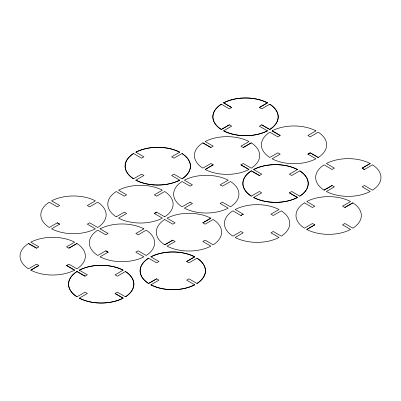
<?xml version="1.0" encoding="UTF-8"?>
<svg xmlns="http://www.w3.org/2000/svg" width="401" height="401" viewBox="0 0 401 401"><rect width="100%" height="100%" fill="white"/><g stroke="black" fill="none" stroke-linecap="round" stroke-linejoin="round"><path stroke-width="0.6" d="M135.869 180.159L143.924 175.498L141.613 174.164L133.558 178.811A32.656 18.857 0 0 1 133.558 153.528L141.613 158.174L143.924 156.831L135.869 152.195A32.656 18.857 0 0 1 179.688 152.195L171.633 156.841L173.944 158.174L181.999 153.528A32.656 18.857 0 0 1 181.999 178.826L173.944 174.164L171.633 175.508L179.688 180.159A32.656 18.857 0 0 1 135.869 180.159L135.869 180.159A32.656 18.857 0 0 0 179.688 180.144M231.673 107.513L223.623 102.851L231.673 107.498L229.367 108.846L221.312 104.195A32.656 18.857 0 0 0 221.312 129.493L229.367 124.831L221.312 129.483A32.656 18.857 0 0 1 221.312 104.185M57.328 222.826L49.273 227.487A32.656 18.857 0 0 1 49.273 202.189L57.328 206.841L59.634 205.492L51.584 200.856A32.656 18.857 0 0 1 95.398 200.856L87.348 205.507L89.654 206.841L97.709 202.189A32.656 18.857 0 0 1 97.709 227.487L89.654 222.826L87.348 224.174L95.398 228.821A32.656 18.857 0 0 1 51.584 228.821L59.634 224.159L57.328 222.826L59.634 224.174M259.387 107.498L267.442 102.851L259.387 107.513L261.698 108.846L269.748 104.195A32.656 18.857 0 0 1 269.748 129.493L261.698 124.831L269.748 129.483A32.656 18.857 0 0 0 269.748 104.185M223.623 130.816A32.656 18.857 0 0 0 267.442 130.816L267.442 130.816A32.656 18.857 0 0 1 223.623 130.826L231.673 126.165L229.367 124.831M36.541 248.169L28.491 243.507L36.541 248.169L38.852 246.826L30.797 242.189A32.656 18.857 0 0 1 74.616 242.189L66.561 246.826L68.872 248.169L76.927 243.507L68.872 248.169M213.202 164.841L210.891 163.498L202.836 168.144A32.656 18.857 0 0 1 202.836 142.861L210.891 147.513L213.202 146.165L205.147 141.528A32.656 18.857 0 0 1 248.966 141.528L240.911 146.18L243.222 147.513L251.277 142.861A32.656 18.857 0 0 1 251.277 168.159L243.222 163.498L240.911 164.841L248.966 169.493A32.656 18.857 0 0 1 205.147 169.493L213.202 164.841L205.147 169.478M261.698 124.831L259.387 126.18L267.442 130.826M116.24 216.811L124.295 212.159L126.606 213.492L118.551 218.154A32.656 18.857 0 0 0 162.37 218.154L154.315 213.492L156.626 212.159L164.676 216.811M30.797 270.154L38.852 265.487L30.797 270.154A32.656 18.857 0 0 0 74.616 270.154L66.561 265.487L74.616 270.154M243.222 147.513L251.277 142.846M280.169 135.513L272.114 130.846L280.169 135.498L277.858 136.846L269.808 132.195A32.656 18.857 0 0 0 269.808 157.478L277.858 152.831L280.169 154.164L272.114 158.826A32.656 18.857 0 0 0 315.933 158.811L307.883 154.164L310.189 152.831L318.244 157.478L310.189 152.841L307.883 154.164M156.626 212.174L154.315 213.492M66.561 265.502L68.872 264.154L76.927 268.82A32.656 18.857 0 0 0 76.927 243.522M105.819 250.836L108.13 252.169L105.819 250.82L97.769 255.472A32.656 18.857 0 0 1 97.769 230.174L105.819 234.836L108.13 233.492L100.075 228.856M143.894 228.856L135.839 233.502L138.15 234.836L146.205 230.189A32.656 18.857 0 0 1 146.205 255.472L138.15 250.82L135.839 252.154L143.894 256.82A32.656 18.857 0 0 1 100.075 256.805L108.13 252.154M190.109 202.159L182.054 206.821A32.656 18.857 0 0 1 182.054 181.523L190.109 186.174L192.42 184.826L184.365 180.189A32.656 18.857 0 0 1 228.184 180.189L220.129 184.841L222.44 186.174L230.49 181.523A32.656 18.857 0 0 1 230.49 206.821L222.44 202.159L220.129 203.507L228.184 208.154A32.656 18.857 0 0 1 184.365 208.154L192.42 203.492L190.109 202.174M315.933 130.861L307.883 135.513L310.189 136.846L318.244 132.195A32.656 18.857 0 0 1 318.244 157.478M79.293 298.149L87.348 293.487L85.037 292.154L76.982 296.805A32.656 18.857 0 0 1 76.982 271.517L85.037 276.169L87.348 274.82L79.293 270.184A32.656 18.857 0 0 1 123.112 270.184L115.057 274.835L117.368 276.169L125.423 271.517A32.656 18.857 0 0 1 125.423 296.815L117.368 292.154L115.057 293.502L123.112 298.149A32.656 18.857 0 0 1 79.293 298.149L79.293 298.149A32.656 18.857 0 0 0 123.112 298.138L115.057 293.487M253.643 197.477A32.656 18.857 0 0 0 297.462 197.477L297.462 197.477A32.656 18.857 0 0 1 253.643 197.492L261.698 192.826L259.387 191.493L251.332 196.159A32.656 18.857 0 0 1 251.332 170.861L259.387 175.508L261.698 174.164L253.643 169.528A32.656 18.857 0 0 1 297.462 169.528L297.462 169.513A32.656 18.857 0 0 0 253.643 169.513M172.791 240.169L164.736 244.805L172.791 240.159L175.097 241.502L167.047 246.139A32.656 18.857 0 0 0 210.861 246.139L202.811 241.492L205.117 240.159L213.172 244.821A32.656 18.857 0 0 0 213.172 219.507L205.117 224.174L202.811 222.826L210.861 218.174L202.811 222.826M297.462 169.513L289.407 174.174L291.717 175.508L299.768 170.861A32.656 18.857 0 0 1 299.768 196.159L291.717 191.493L289.407 192.841L297.462 197.492L289.407 192.826M240.911 215.507L243.222 214.159L240.911 215.507L232.861 210.856A32.656 18.857 0 0 0 232.861 236.154L240.911 231.492L243.222 232.836L235.166 237.487A32.656 18.857 0 0 0 278.986 237.487L270.931 232.826L273.241 231.492L281.296 236.154A32.656 18.857 0 0 0 281.296 210.856L273.241 215.507L270.931 214.159L278.986 209.522A32.656 18.857 0 0 0 235.166 209.522L243.222 214.174M156.626 278.835L148.57 283.472L156.626 278.835L158.931 280.154L150.881 284.805A32.656 18.857 0 0 0 194.696 284.805L194.696 284.815A32.656 18.857 0 0 1 150.881 284.815M186.645 261.487L194.696 256.84L186.645 261.502L188.956 262.835L197.006 258.184A32.656 18.857 0 0 1 197.006 283.482L188.956 278.82L186.645 280.154L194.696 284.815M332.128 185.508L324.073 190.144L332.128 185.493L334.439 186.841L326.384 191.493A32.656 18.857 0 0 0 370.203 191.477L362.148 186.826L364.459 185.493L372.509 190.159A32.656 18.857 0 0 0 372.509 164.846L364.459 169.508L362.148 168.174L364.459 169.508M370.203 163.513L362.148 168.164L370.203 163.528A32.656 18.857 0 0 0 326.384 163.513L334.439 168.174L332.128 169.508L324.073 164.861A32.656 18.857 0 0 0 324.073 190.144M306.755 229.472L314.81 224.826L306.755 229.472A32.656 18.857 0 0 0 350.574 229.472L342.519 224.826L344.83 223.492L352.88 228.154A32.656 18.857 0 0 0 352.88 202.841L344.83 207.492L342.519 206.174L350.574 201.523A32.656 18.857 0 0 0 306.755 201.508L314.81 206.174L312.499 207.507L304.444 202.856M344.83 207.507L352.88 202.841M202.836 142.846L210.891 147.513M240.911 164.831L248.966 169.478M259.387 175.508L251.332 170.846A32.656 18.857 0 0 0 251.332 196.144L251.332 196.159M314.81 224.841L312.499 223.492L304.444 228.154A32.656 18.857 0 0 1 304.444 202.841M164.736 219.522L172.791 224.174L175.097 222.841L167.047 218.189A32.656 18.857 0 0 1 210.861 218.174M150.881 256.84A32.656 18.857 0 0 1 194.696 256.84A32.656 18.857 0 0 0 150.881 256.851L158.931 261.502L156.626 262.835L148.57 258.184A32.656 18.857 0 0 0 148.57 283.482A32.656 18.857 0 0 1 148.57 258.174M38.852 265.502L36.541 264.154L28.491 268.82A32.656 18.857 0 0 1 28.491 243.522M299.768 196.159L299.768 196.144A32.656 18.857 0 0 0 299.768 170.846M85.037 276.169L76.982 271.507A32.656 18.857 0 0 0 76.982 296.805M125.423 271.507A32.656 18.857 0 0 1 125.423 296.805M79.293 270.174A32.656 18.857 0 0 1 123.112 270.174M100.075 228.841A32.656 18.857 0 0 1 143.894 228.841M164.676 216.821A32.656 18.857 0 0 0 164.676 191.523L156.626 196.174L154.315 194.841L162.37 190.189A32.656 18.857 0 0 0 118.551 190.189L126.606 194.841L124.295 196.174L116.24 191.523A32.656 18.857 0 0 0 116.24 216.821M181.999 153.513A32.656 18.857 0 0 1 181.999 178.811M133.558 178.811A32.656 18.857 0 0 1 133.558 153.513M135.869 152.179A32.656 18.857 0 0 1 179.688 152.179M197.006 258.174A32.656 18.857 0 0 1 197.006 283.472M272.114 130.846A32.656 18.857 0 0 1 315.933 130.846M164.736 244.805A32.656 18.857 0 0 1 164.736 219.507M267.442 102.862A32.656 18.857 0 0 0 223.623 102.862A32.656 18.857 0 0 1 267.442 102.851"/></g></svg>
